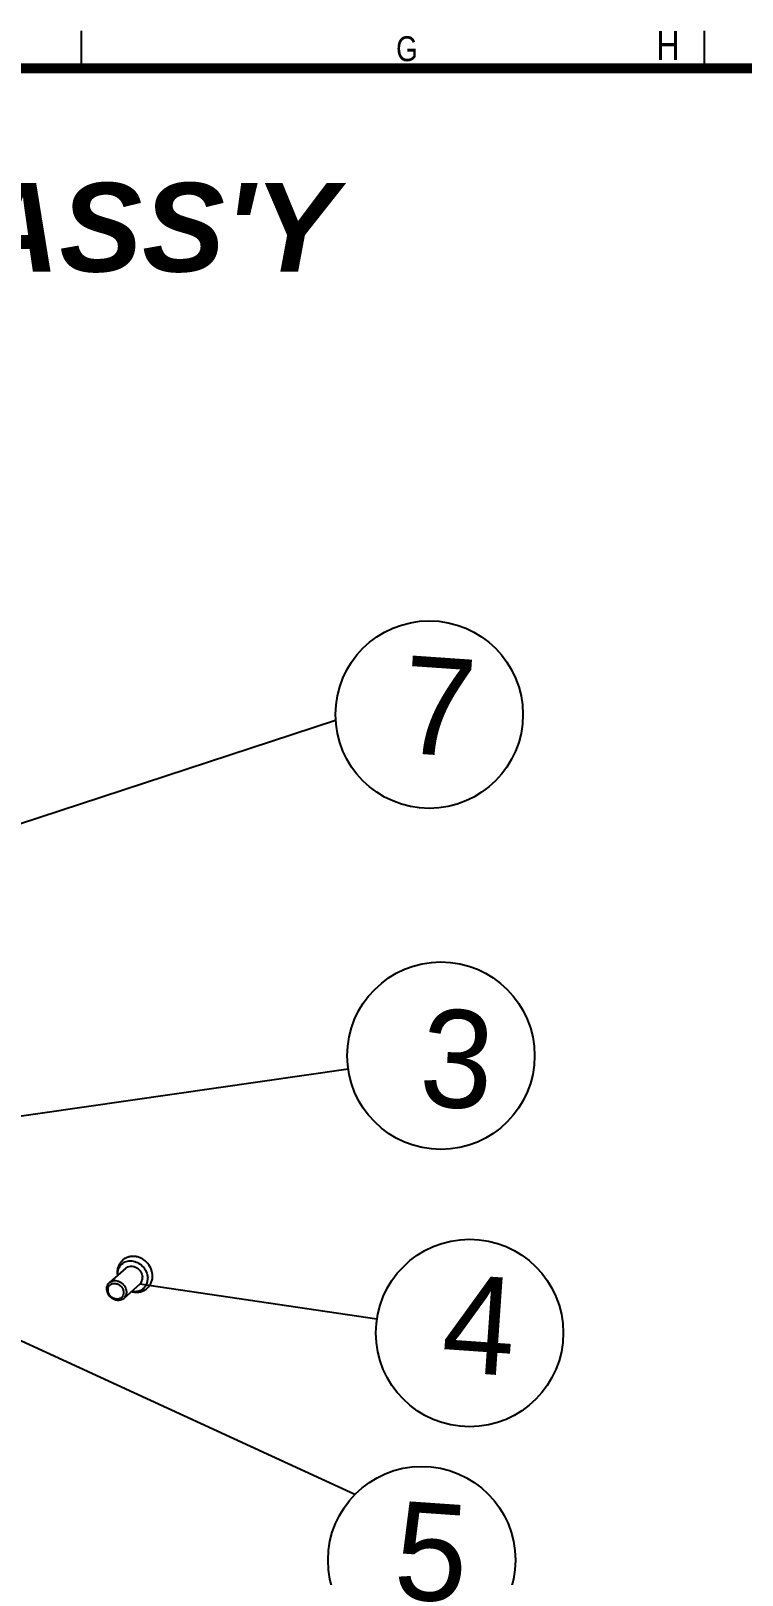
# Model space of a CAD drawing. Extents: x -425 to 6552, y -3049 to 3105.
# Drawn here: x 48.8 to 105.9, y -1674.2 to -1550.4 of the extents above; entities that cross this region are included whole.
import ezdxf

# ---------------------------------------------------------------- set-up
doc = ezdxf.new("R2010")
doc.units = 0
doc.layers.get('0').update_dxf_attribs({"linetype": 'CONTINUOUS'})
doc.layers.add('DIM', color=1, linetype='CONTINUOUS')
doc.styles.get("Standard").update_dxf_attribs({"font": 'gulim.ttc', "width": 0.8, "height": 2})
doc.styles.add('TEXTSTYLE_3', font='GOTHIC.TTF')
doc.styles.add('TEXTSTYLE_4', font='arialbi.ttf')

msp = doc.modelspace()

# ---------------------------------------------------------------- linework, layer by layer
for p, q in [((52.85, -1553.39), (52.85, -1550.39)), ((102.85, -1553.39), (102.85, -1550.39))]:
    msp.add_line(p, q)
at = {"color": 7, "linetype": 'CONTINUOUS'}
for p, q in [((56.39, -1649.62), (55.09, -1650.78)), ((57.53, -1650.9), (56.23, -1652.06))]:
    msp.add_line(p, q, dxfattribs=at)
at = {"const_width": 0.8}
msp.add_lwpolyline([(302.85, -1553.39), (-247.15, -1553.39), (-247.15, -1933.39), (302.85, -1933.39)], close=True, dxfattribs=at)
at = {"color": 7, "linetype": 'CONTINUOUS'}
for centre, radius, start, end in [((57.19, -1649.96), 1.48, 183.9501, 189.6581), ((57.02, -1650.05), 1.26, 183.9343, 185.6768)]:
    msp.add_arc(centre, radius, start, end, dxfattribs=at)
for points, knots in [([(58.54, -1650.16), (58.53, -1650.06), (58.5, -1649.88), (58.37, -1649.52), (58.09, -1649.12), (57.7, -1648.84), (57.34, -1648.71), (57.06, -1648.67), (56.78, -1648.68), (56.51, -1648.75), (56.27, -1648.87), (56.06, -1649.05), (55.89, -1649.27), (55.77, -1649.52), (55.71, -1649.79), (55.7, -1649.97), (55.71, -1650.07)], [0, 0, 0, 0, 0.063038, 0.126746, 0.254911, 0.382651, 0.445928, 0.508495, 0.570395, 0.631776, 0.692823, 0.75374, 0.814721, 0.875967, 0.937671, 1, 1, 1, 1]), ([(55.76, -1650.14), (55.75, -1650.06), (55.76, -1649.91), (55.81, -1649.68), (55.91, -1649.48), (56.05, -1649.31), (56.22, -1649.17), (56.42, -1649.08), (56.64, -1649.03), (56.96, -1649.03), (57.36, -1649.16), (57.77, -1649.46), (58.06, -1649.89), (58.15, -1650.22), (58.16, -1650.38)], [0, 0, 0, 0, 0.062156, 0.122306, 0.180803, 0.23828, 0.295566, 0.353525, 0.412894, 0.474153, 0.60214, 0.735958, 0.870414, 1, 1, 1, 1]), ([(56.39, -1649.62), (56.44, -1649.58), (56.56, -1649.5), (56.78, -1649.45), (57.01, -1649.47), (57.23, -1649.56), (57.43, -1649.7), (57.59, -1649.88), (57.7, -1650.1), (57.73, -1650.26), (57.74, -1650.34)], [0, 0, 0, 0, 0.112683, 0.228812, 0.350493, 0.477888, 0.609387, 0.742235, 0.873318, 1, 1, 1, 1]), ([(54.88, -1651.34), (54.87, -1651.29), (54.88, -1651.18), (54.92, -1651.03), (54.99, -1650.89), (55.05, -1650.81), (55.09, -1650.78)], [0, 0, 0, 0, 0.261162, 0.513476, 0.75872, 1, 1, 1, 1]), ([(54.97, -1651.42), (54.96, -1651.34), (54.97, -1651.21), (55.04, -1651.07), (55.11, -1650.98), (55.21, -1650.91), (55.31, -1650.86), (55.43, -1650.84), (55.59, -1650.84), (55.8, -1650.9), (56.01, -1651.06), (56.16, -1651.28), (56.21, -1651.46), (56.22, -1651.54)], [0, 0, 0, 0, 0.121749, 0.180283, 0.237796, 0.295118, 0.353114, 0.412521, 0.473819, 0.601887, 0.735791, 0.870332, 1, 1, 1, 1]), ([(55.09, -1650.78), (55.14, -1650.73), (55.27, -1650.66), (55.48, -1650.61), (55.71, -1650.63), (55.93, -1650.71), (56.13, -1650.85), (56.29, -1651.04), (56.4, -1651.26), (56.44, -1651.42), (56.44, -1651.5)], [0, 0, 0, 0, 0.112683, 0.228812, 0.350493, 0.477888, 0.609387, 0.742235, 0.873318, 1, 1, 1, 1]), ([(56.87, -1651.49), (56.97, -1651.52), (57.18, -1651.56), (57.5, -1651.54), (57.8, -1651.45), (58.07, -1651.29), (58.29, -1651.06), (58.45, -1650.78), (58.54, -1650.48), (58.55, -1650.26), (58.54, -1650.16)], [0, 0, 0, 0, 0.127144, 0.252729, 0.377145, 0.500905, 0.624545, 0.748598, 0.873594, 1, 1, 1, 1]), ([(56.9, -1651.46), (56.98, -1651.47), (57.15, -1651.49), (57.4, -1651.47), (57.62, -1651.39), (57.82, -1651.26), (57.98, -1651.08), (58.1, -1650.87), (58.16, -1650.63), (58.16, -1650.46), (58.16, -1650.38)], [0, 0, 0, 0, 0.13107, 0.257594, 0.380373, 0.500962, 0.621393, 0.743732, 0.869621, 1, 1, 1, 1]), ([(57.53, -1650.9), (57.56, -1650.87), (57.63, -1650.79), (57.7, -1650.65), (57.74, -1650.5), (57.74, -1650.39), (57.74, -1650.34)], [0, 0, 0, 0, 0.24128, 0.486524, 0.738838, 1, 1, 1, 1]), ([(56.23, -1652.06), (56.18, -1652.1), (56.05, -1652.18), (55.84, -1652.23), (55.61, -1652.21), (55.39, -1652.12), (55.19, -1651.98), (55.03, -1651.79), (54.92, -1651.58), (54.88, -1651.42), (54.88, -1651.34)], [0, 0, 0, 0, 0.112683, 0.228812, 0.350493, 0.477888, 0.609387, 0.742235, 0.873318, 1, 1, 1, 1]), ([(56.22, -1651.54), (56.22, -1651.62), (56.21, -1651.74), (56.14, -1651.89), (56.07, -1651.98), (55.98, -1652.05), (55.87, -1652.09), (55.76, -1652.12), (55.59, -1652.12), (55.38, -1652.05), (55.17, -1651.89), (55.02, -1651.67), (54.97, -1651.5), (54.97, -1651.42)], [0, 0, 0, 0, 0.121749, 0.180283, 0.237796, 0.295118, 0.353114, 0.412521, 0.473819, 0.601887, 0.735791, 0.870332, 1, 1, 1, 1]), ([(56.44, -1651.5), (56.45, -1651.55), (56.44, -1651.66), (56.4, -1651.81), (56.33, -1651.95), (56.27, -1652.02), (56.23, -1652.06)], [0, 0, 0, 0, 0.261162, 0.513476, 0.75872, 1, 1, 1, 1])]:
    msp.add_open_spline(points, degree=3, knots=knots, dxfattribs=at)
at = {"layer": 'DIM', "color": 1, "linetype": 'CONTINUOUS'}
for p, q in [((73.24, -1605.69), (40.74, -1616.33)), ((74.25, -1633.65), (43.33, -1638.1)), ((76.55, -1653.72), (57.53, -1650.9)), ((74.77, -1667.78), (42.67, -1653.01))]:
    msp.add_line(p, q, dxfattribs=at)
for centre in [(80.75, -1605.22), (81.69, -1632.58), (83.99, -1654.82), (80.15, -1673.04)]:
    msp.add_circle(centre, 7.52, dxfattribs=at)

# ---------------------------------------------------------------- texts
at = {"width": 0.85}
for s, height, p in [('H', 2.33, (98.97, -1552.71)), ('G', 2, (78.09, -1552.81))]:
    msp.add_text(s, height=height, dxfattribs=at).set_placement(p)
at = {"color": 150, "linetype": 'CONTINUOUS', "insert": (16.89, -1562.57), "char_height": 7.1217, "width": 125.9939, "attachment_point": 2, "style": 'TEXTSTYLE_4'}
msp.add_mtext("TOP CASE PART ASS'Y", dxfattribs=at)
at = {"layer": 'DIM', "color": 1, "linetype": 'CONTINUOUS', "char_height": 7.83, "attachment_point": 1, "rotation": 356.0357, "style": 'TEXTSTYLE_3'}
for s, insert, width in [('7', (78.9, -1600.45), 15.7395), ('3', (80.36, -1628.73), 15.3717), ('4', (82.15, -1650.06), 15.7395), ('5', (78.31, -1668.27), 16.4801)]:
    msp.add_mtext(s, dxfattribs=dict(at, insert=insert, width=width))

doc.saveas('drawing.dxf')
